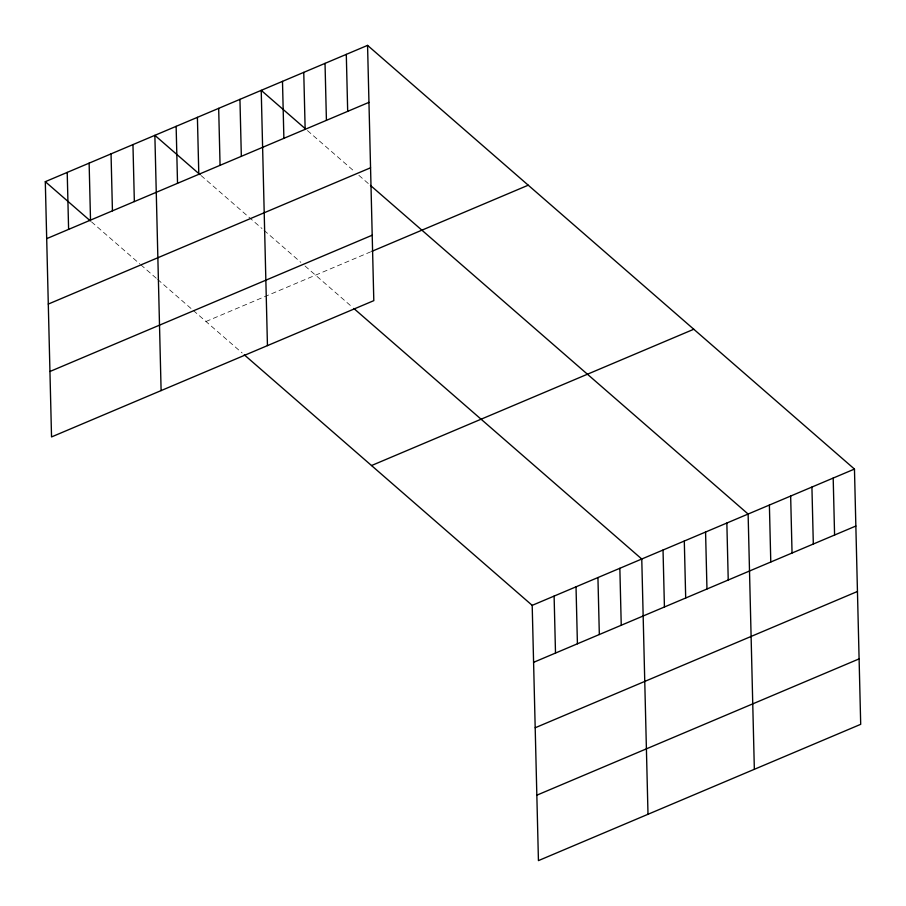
<?xml version="1.0" encoding="UTF-8"?>
<svg xmlns="http://www.w3.org/2000/svg" width="906" height="906" viewBox="0 0 906 906"><rect width="100%" height="100%" fill="white"/><g stroke="black" fill="none" stroke-linecap="round" stroke-linejoin="round"><path stroke-width="0.68" stroke-dasharray="4.53 3.4" d="M205.979 321.494L370.599 251.868M307.428 130.566L354.688 171.687M358.878 175.345L368.334 183.567M201.075 175.549L261.993 228.55M264.088 230.373L300.849 262.355M305.039 266.013L351.755 306.67M91.506 221.879L139.818 263.918M140.86 264.835L156.613 278.538M157.667 279.456L192.321 309.614M193.374 310.531L242.185 353"/><path stroke-width="1.36" d="M367.564 45.379L373.804 300.645L51.54 436.93L45.3 181.676L367.564 45.379L854.46 469.07L860.7 724.324L538.436 860.621L532.196 605.355L244.258 354.801M46.693 238.652L368.957 102.355M48.29 304.076L370.554 167.791M49.943 371.494L372.207 235.209M371.845 251.347L528.243 185.198M371.517 465.548L693.781 329.252M532.196 605.355L854.46 469.07M533.589 662.331L855.853 526.035M535.186 727.767L857.45 591.471M536.839 795.185L859.103 658.889M305.322 128.743L261.222 90.362L267.451 345.616M370.441 185.402L748.118 514.042L754.347 769.296M200.022 174.631L154.869 135.334L161.109 390.588M353.827 308.47L641.765 559.025L648.005 814.279M45.3 181.676L90.453 220.973M833.192 478.062L834.585 535.038M811.923 487.054L813.316 544.03M790.655 496.058L792.048 553.022M769.387 505.05L770.78 562.026M726.85 523.045L728.231 580.01M705.57 532.037L706.963 589.002M684.302 541.029L685.695 598.005M663.033 550.021L664.426 606.997M619.851 568.288L621.244 625.265M597.937 577.552L599.33 634.528M576.023 586.828L577.416 643.792M554.11 596.091L555.503 653.067M346.296 54.383L347.689 111.347M325.028 63.375L326.42 120.351M303.759 72.367L305.152 129.343M282.491 81.37L283.884 138.335M239.943 99.354L241.336 156.33M218.674 108.346L220.067 165.322M197.406 117.35L198.799 174.314M176.138 126.342L177.531 183.318M132.956 144.609L134.348 201.574M111.042 153.873L112.435 210.849M89.128 163.137L90.521 220.113M67.214 172.412L68.607 229.377"/></g></svg>
